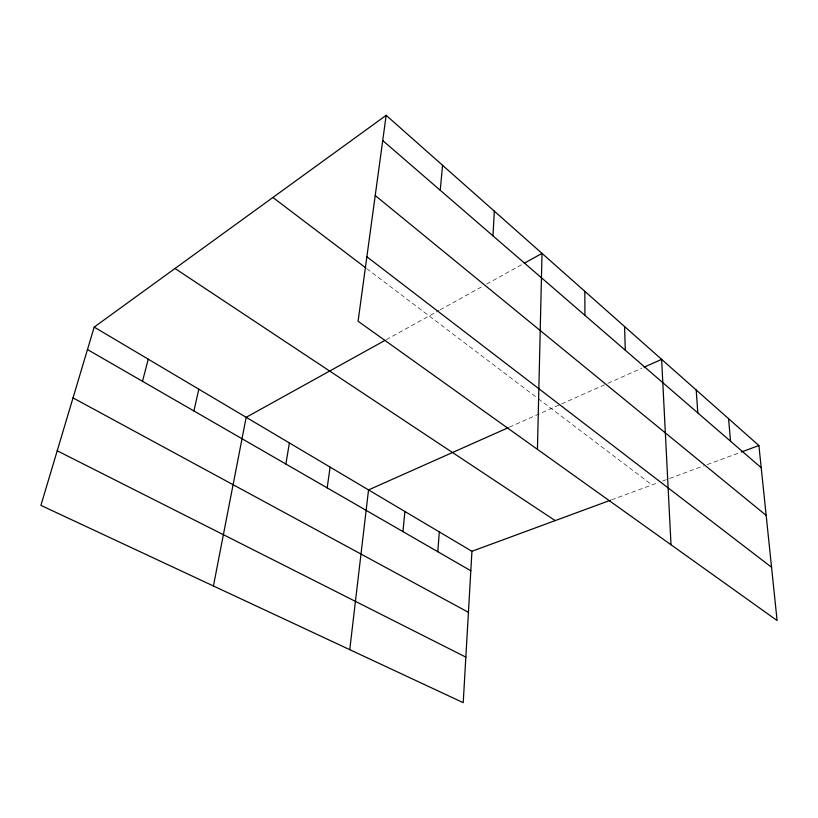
<?xml version="1.0" encoding="UTF-8"?>
<svg xmlns="http://www.w3.org/2000/svg" width="818" height="818" viewBox="0 0 818 818"><rect width="100%" height="100%" fill="white"/><g stroke="black" fill="none" stroke-linecap="round" stroke-linejoin="round"><path stroke-width="0.61" stroke-dasharray="4.09 3.07" d="M386.29 339.674L439.082 310.431M440.186 309.817L483.315 285.922M486.638 284.081L523.183 263.836M509.45 427.149L560.494 404.419M561.649 403.898L604.451 384.838M607.948 383.284L641.793 368.212M611.557 499.829L657.866 482.773M662.57 481.035L668.439 478.867M669.615 478.438L703.695 465.882M707.212 464.583L740.106 452.466M366.74 268.631L537.242 397.916M538.234 398.673L651.987 484.931"/><path stroke-width="1.23" d="M537.436 449.348L542.017 253.396L524.297 263.222M492.957 235.829L494.328 211.156M94.182 327.098L471.945 551.281L463.223 702.672L40.9 505.381L94.182 327.098L386.168 115.328L758.899 445.544L777.1 620.535L358.079 321.239L386.168 115.328M437.794 551.71L439.307 531.904M440.237 190.267L442.569 165.297M402.957 531.608L404.89 511.485M349.756 649.666L368.54 489.91L508.295 427.671M327.18 487.876L330.104 467.109M285.881 464.041L289.388 442.937M213.426 585.974L246.177 417.303L385.186 340.288M193.897 410.963L198.815 389.184M142.496 381.3L148.252 359.184M644.124 367.17L661.629 359.368L671.005 544.747M471.945 551.281L610.371 500.268M741.282 452.037L758.899 445.544M57.219 450.79L465.841 657.12M73.027 397.896L468.428 612.324M87.475 349.542L470.82 570.77M175.011 268.478L555.177 520.606M272.905 197.475L365.718 267.854M366.873 256.77L771.558 567.263M375.227 195.522L766.159 515.391M382.722 140.543L761.21 467.743M728.562 418.663L730.546 441.229M696.21 390.002L697.815 412.937M624.594 326.556L625.279 350.227M584.829 291.331L584.931 315.349"/></g></svg>
